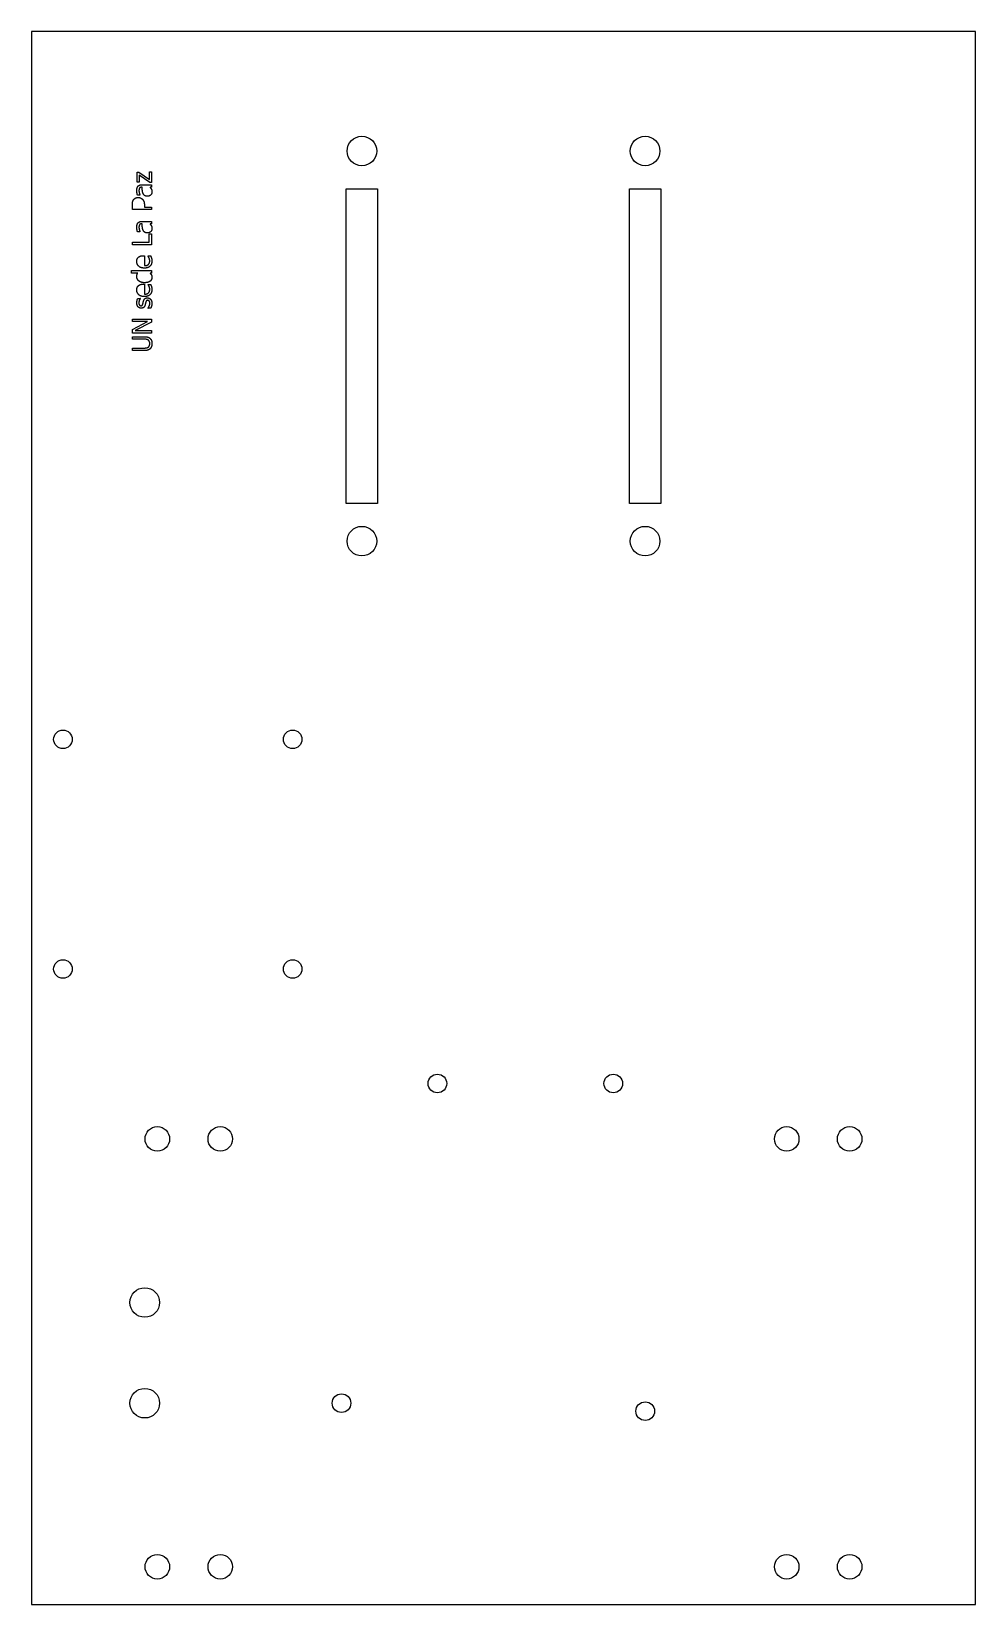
# Model space of a CAD drawing. Header units: millimetres. Extents: x -75 to 75, y -125 to 125.
import ezdxf

# ---------------------------------------------------------------- set-up
doc = ezdxf.new("R2010")
doc.units = ezdxf.units.MM

msp = doc.modelspace()

# ---------------------------------------------------------------- linework, layer by layer
for p, q in [((-57.43, 100.24), (-57.5, 100.24)), ((-57.43, 94.42), (-57.5, 94.42))]:
    msp.add_line(p, q)
for points in [[(-75, 125), (-75, -125), (75, -125), (75, 125)], [(-58.21, 101.04), (-58.21, 102.65), (-57.93, 102.65), (-56.25, 101.45), (-56.25, 102.67), (-55.92, 102.67), (-55.92, 100.99), (-56.21, 100.99), (-57.89, 102.18), (-57.89, 101.04)], [(-25, 100), (-20, 100), (-20, 50), (-25, 50)], [(25, 50), (20, 50), (20, 100), (25, 100)], [(-55.92, 92.86), (-55.92, 91.09), (-58.97, 91.09), (-58.97, 91.49), (-56.28, 91.49), (-56.28, 92.86)], [(-55.92, 79.26), (-55.92, 78.8), (-58.55, 77.45), (-55.92, 77.45), (-55.92, 77.07), (-58.97, 77.07), (-58.97, 77.65), (-56.56, 78.88), (-58.97, 78.88), (-58.97, 79.26)]]:
    msp.add_lwpolyline(points, close=True)
for points in [[(-57.49, 100.63), (-55.92, 100.63), (-55.92, 100.24), (-56.16, 100.24)], [(-57.77, 99.01), (-57.77, 98.99), (-58.16, 98.99)], [(-57.06, 97.43), (-57.06, 97.09), (-55.92, 97.09), (-55.92, 96.68), (-58.97, 96.68), (-58.97, 97.45)], [(-57.77, 93.19), (-57.77, 93.17), (-58.16, 93.17)], [(-57.49, 94.8), (-55.92, 94.8), (-55.92, 94.42), (-56.16, 94.42)], [(-57.24, 89.36), (-57.03, 89.36), (-57.03, 87.78)], [(-56.48, 89.3), (-56.48, 89.32), (-56.06, 89.32)], [(-58.12, 86.6), (-59.11, 86.6), (-59.11, 86.99), (-55.92, 86.99), (-55.92, 86.6), (-56.15, 86.6)], [(-58.1, 82.58), (-57.69, 82.58), (-57.69, 82.56)], [(-57.24, 84.84), (-57.03, 84.84), (-57.03, 83.25)], [(-56.48, 84.77), (-56.48, 84.8), (-56.06, 84.8)], [(-56.06, 81.01), (-56.49, 81.01), (-56.49, 81.03)], [(-57.06, 76.09), (-58.97, 76.09), (-58.97, 76.49), (-57.07, 76.49)], [(-57.07, 74.29), (-58.97, 74.29), (-58.97, 74.69), (-57.07, 74.69)]]:
    msp.add_lwpolyline(points)
for centre, radius in [((-22.5, 106), 2.35), ((22.5, 106), 2.35), ((-22.5, 44), 2.35), ((22.5, 44), 2.35), ((-70, 12.5), 1.48), ((-33.5, 12.5), 1.48), ((-70, -24), 1.48), ((-33.5, -24), 1.48), ((-10.5, -42.2), 1.48), ((17.44, -42.2), 1.48), ((-55, -51), 1.95), ((-45, -51), 1.95), ((45, -51), 1.95), ((55, -51), 1.95), ((-57, -77), 2.35), ((-57, -93), 2.35), ((-25.74, -93), 1.48), ((22.52, -94.27), 1.48), ((-55, -119), 1.95), ((-45, -119), 1.95), ((45, -119), 1.95), ((55, -119), 1.95)]:
    msp.add_circle(centre, radius)
for points in [[(-58.26, 99.69), (-58.26, 99.92), (-58.19, 100.25), (-58.09, 100.38)], [(-58.09, 100.38), (-58, 100.5), (-57.7, 100.63), (-57.49, 100.63)], [(-57.85, 100.08), (-57.89, 100.01), (-57.92, 99.8), (-57.92, 99.68)], [(-57.5, 100.24), (-57.63, 100.24), (-57.8, 100.16), (-57.85, 100.08)], [(-57.25, 99.22), (-57.34, 99.41), (-57.41, 99.94), (-57.43, 100.24)], [(-56.16, 100.24), (-56.13, 100.19), (-56.01, 100.04), (-55.97, 99.96)], [(-58.97, 97.45), (-58.97, 97.72), (-58.88, 98.1), (-58.78, 98.25)], [(-58.78, 98.25), (-58.66, 98.42), (-58.31, 98.61), (-58.05, 98.61)], [(-58.16, 98.99), (-58.19, 99.09), (-58.26, 99.49), (-58.26, 99.69)], [(-58.05, 98.61), (-57.85, 98.61), (-57.5, 98.47), (-57.37, 98.34)], [(-57.92, 99.68), (-57.92, 99.55), (-57.84, 99.19), (-57.77, 99.01)], [(-57.37, 98.34), (-57.22, 98.19), (-57.06, 97.76), (-57.06, 97.43)], [(-56.58, 98.8), (-56.82, 98.8), (-57.16, 99), (-57.25, 99.22)], [(-56.06, 99.01), (-56.15, 98.91), (-56.43, 98.8), (-56.58, 98.8)], [(-55.86, 99.5), (-55.86, 99.36), (-55.96, 99.1), (-56.06, 99.01)], [(-55.97, 99.96), (-55.91, 99.86), (-55.86, 99.67), (-55.86, 99.5)], [(-58.26, 93.87), (-58.26, 94.1), (-58.19, 94.43), (-58.09, 94.55)], [(-58.16, 93.17), (-58.19, 93.27), (-58.26, 93.67), (-58.26, 93.87)], [(-58.09, 94.55), (-58, 94.68), (-57.7, 94.8), (-57.49, 94.8)], [(-57.85, 94.26), (-57.89, 94.19), (-57.92, 93.98), (-57.92, 93.86)], [(-57.92, 93.86), (-57.92, 93.73), (-57.84, 93.37), (-57.77, 93.19)], [(-57.5, 94.42), (-57.63, 94.42), (-57.8, 94.34), (-57.85, 94.26)], [(-57.25, 93.4), (-57.34, 93.59), (-57.41, 94.11), (-57.43, 94.42)], [(-56.58, 92.98), (-56.82, 92.98), (-57.16, 93.18), (-57.25, 93.4)], [(-56.06, 93.18), (-56.15, 93.09), (-56.43, 92.98), (-56.58, 92.98)], [(-56.16, 94.42), (-56.13, 94.37), (-56.01, 94.21), (-55.97, 94.14)], [(-55.86, 93.68), (-55.86, 93.53), (-55.96, 93.28), (-56.06, 93.18)], [(-55.97, 94.14), (-55.91, 94.04), (-55.86, 93.85), (-55.86, 93.68)], [(-58.27, 88.44), (-58.27, 88.66), (-58.15, 88.98), (-58.02, 89.11)], [(-57.05, 87.39), (-57.61, 87.39), (-58.27, 87.97), (-58.27, 88.44)], [(-58.02, 89.11), (-57.89, 89.23), (-57.51, 89.36), (-57.24, 89.36)], [(-55.87, 88.54), (-55.87, 87.99), (-56.49, 87.39), (-57.05, 87.39)], [(-57.03, 87.78), (-56.63, 87.78), (-56.21, 88.18), (-56.21, 88.53)], [(-56.31, 89), (-56.36, 89.11), (-56.44, 89.25), (-56.48, 89.3)], [(-56.21, 88.53), (-56.21, 88.66), (-56.26, 88.9), (-56.31, 89)], [(-56.06, 89.32), (-56.04, 89.25), (-55.96, 89.05), (-55.93, 88.97)], [(-55.93, 88.97), (-55.9, 88.86), (-55.87, 88.68), (-55.87, 88.54)], [(-58.27, 86.04), (-58.27, 86.21), (-58.2, 86.46), (-58.12, 86.6)], [(-57.95, 85.36), (-58.1, 85.49), (-58.27, 85.84), (-58.27, 86.04)], [(-57.05, 85.07), (-57.35, 85.07), (-57.79, 85.23), (-57.95, 85.36)], [(-56.16, 85.3), (-56.31, 85.19), (-56.76, 85.07), (-57.05, 85.07)], [(-55.86, 85.92), (-55.86, 85.73), (-56.01, 85.42), (-56.16, 85.3)], [(-56.15, 86.6), (-56.08, 86.51), (-55.98, 86.38), (-55.94, 86.29)], [(-55.94, 86.29), (-55.9, 86.21), (-55.86, 86.04), (-55.86, 85.92)], [(-58.27, 83.92), (-58.27, 84.13), (-58.15, 84.46), (-58.02, 84.58)], [(-57.05, 82.86), (-57.61, 82.86), (-58.27, 83.45), (-58.27, 83.92)], [(-58.26, 81.87), (-58.26, 82.06), (-58.17, 82.45), (-58.1, 82.58)], [(-58.02, 84.58), (-57.89, 84.71), (-57.51, 84.84), (-57.24, 84.84)], [(-57.69, 82.56), (-57.8, 82.41), (-57.94, 82.05), (-57.94, 81.87)], [(-57.19, 82.15), (-57.13, 82.41), (-56.84, 82.66), (-56.58, 82.66)], [(-55.87, 84.01), (-55.87, 83.47), (-56.49, 82.86), (-57.05, 82.86)], [(-57.03, 83.25), (-56.63, 83.25), (-56.21, 83.65), (-56.21, 84.01)], [(-56.58, 82.66), (-56.43, 82.66), (-56.17, 82.55), (-56.08, 82.43)], [(-56.31, 84.48), (-56.36, 84.58), (-56.44, 84.73), (-56.48, 84.77)], [(-56.21, 84.01), (-56.21, 84.14), (-56.26, 84.38), (-56.31, 84.48)], [(-56.06, 84.8), (-56.04, 84.73), (-55.96, 84.53), (-55.93, 84.45)], [(-55.93, 84.45), (-55.9, 84.34), (-55.87, 84.15), (-55.87, 84.01)], [(-57.56, 81.02), (-57.88, 81.02), (-58.26, 81.49), (-58.26, 81.87)], [(-57.94, 81.87), (-57.94, 81.68), (-57.78, 81.41), (-57.62, 81.41)], [(-57.62, 81.41), (-57.47, 81.41), (-57.33, 81.57), (-57.29, 81.74)], [(-56.95, 81.52), (-57.02, 81.26), (-57.34, 81.02), (-57.56, 81.02)], [(-57.29, 81.74), (-57.27, 81.83), (-57.22, 82.04), (-57.19, 82.15)], [(-56.85, 81.93), (-56.87, 81.86), (-56.92, 81.62), (-56.95, 81.52)], [(-56.53, 82.27), (-56.67, 82.27), (-56.81, 82.12), (-56.85, 81.93)], [(-56.27, 82.14), (-56.31, 82.21), (-56.42, 82.27), (-56.53, 82.27)], [(-56.49, 81.03), (-56.45, 81.08), (-56.36, 81.21), (-56.31, 81.33)], [(-56.31, 81.33), (-56.26, 81.42), (-56.19, 81.66), (-56.19, 81.78)], [(-56.19, 81.78), (-56.19, 81.88), (-56.23, 82.09), (-56.27, 82.14)], [(-56.08, 82.43), (-55.97, 82.31), (-55.87, 82), (-55.87, 81.77)], [(-55.87, 81.77), (-55.87, 81.54), (-55.99, 81.14), (-56.06, 81.01)], [(-57.07, 76.49), (-56.75, 76.49), (-56.29, 76.37), (-56.14, 76.2)], [(-56.45, 75.96), (-56.57, 76.03), (-56.85, 76.09), (-57.06, 76.09)], [(-56.2, 75.39), (-56.2, 75.58), (-56.33, 75.88), (-56.45, 75.96)], [(-56.45, 74.82), (-56.33, 74.91), (-56.2, 75.19), (-56.2, 75.39)], [(-56.14, 76.2), (-56, 76.06), (-55.86, 75.67), (-55.86, 75.39)], [(-55.86, 75.39), (-55.86, 75.12), (-56, 74.72), (-56.14, 74.58)], [(-57.07, 74.69), (-56.86, 74.69), (-56.57, 74.75), (-56.45, 74.82)], [(-56.14, 74.58), (-56.3, 74.42), (-56.74, 74.29), (-57.07, 74.29)]]:
    msp.add_open_spline(points, degree=2)

doc.saveas('drawing.dxf')
